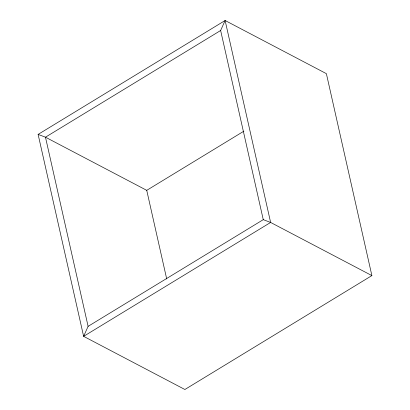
<?xml version="1.0" encoding="UTF-8"?>
<svg xmlns="http://www.w3.org/2000/svg" width="410" height="410" viewBox="0 0 410 410"><rect width="100%" height="100%" fill="white"/><g stroke="black" fill="none" stroke-linecap="round" stroke-linejoin="round"><path stroke-width="0.61" d="M38.115 134.403L45.474 137.191L220.636 30.504L225.116 20.5L270.626 222.445L263.261 219.657L88.104 326.35L83.625 336.349L184.884 389.5L371.885 275.597L326.375 73.651L225.116 20.5L38.115 134.403L83.625 336.349L270.626 222.445L371.885 275.597M88.104 326.35L45.474 137.191L146.739 190.342L243.868 131.179M220.636 30.504L263.261 219.657M146.739 190.342L166.716 278.99"/></g></svg>
